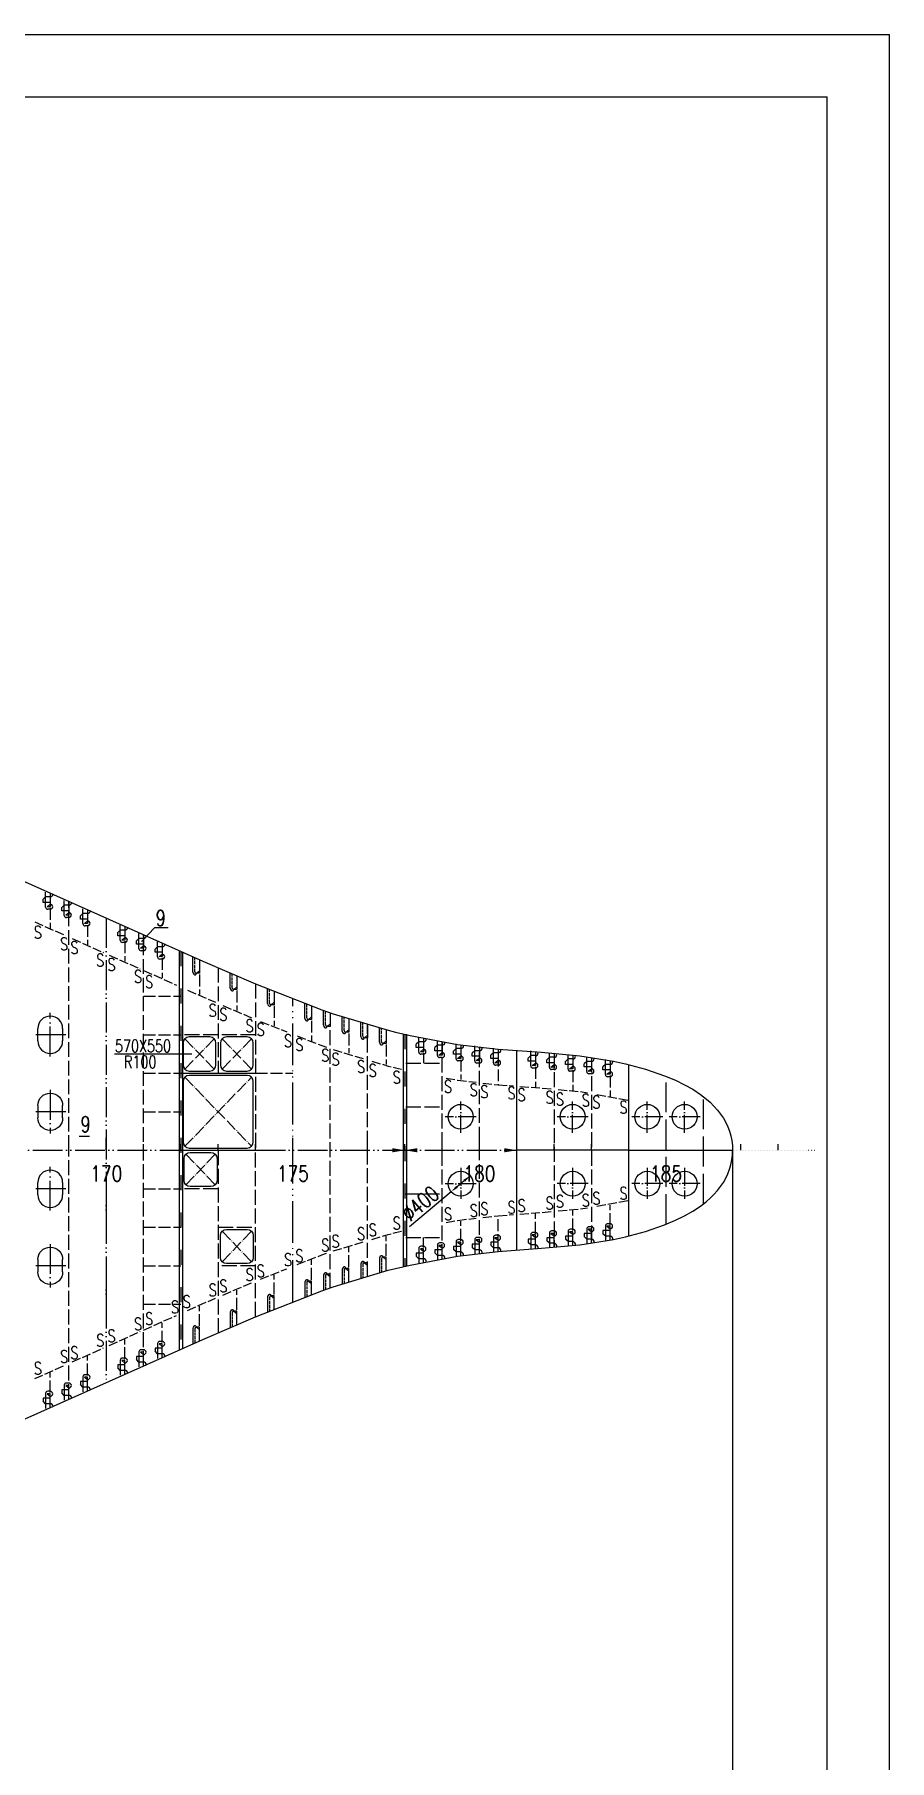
# Model space of a CAD drawing. Extents: x 373818 to 564480, y 322172 to 634257.
# Drawn here: x 550048 to 563792, y 606410 to 634157 of the extents above; entities that cross this region are included whole.
import ezdxf
from ezdxf.enums import TextEntityAlignment as Align

# ---------------------------------------------------------------- set-up
doc = ezdxf.new("R2010")
doc.units = 0
doc.header["$LTSCALE"] = 40
doc.header["$MEASUREMENT"] = 0
for name, pattern in [('ACAD_ISO02W100', [15, 12, -3]), ('ACAD_ISO03W100', [30, 12, -18]), ('ACAD_ISO04W100', [30.5, 24, -3, 0.5, -3]), ('ACAD_ISO05W100', [34, 24, -3, 0.5, -3, 0.5, -3]), ('DOT106', [0.6, 0, -0.6])]:
    doc.linetypes.add(name, pattern=pattern)
doc.layers.get('0').update_dxf_attribs({"linetype": 'CONTINUOUS'})
doc.layers.get('DEFPOINTS').update_dxf_attribs({"linetype": 'CONTINUOUS'})
for name, color, linetype in [('01CONTINUOUS', 2, 'CONTINUOUS'), ('16LOCK', 9, 'DOT106'), ('BT_ENG', 7, 'CONTINUOUS'), ('C-CEN', 4, 'ACAD_ISO04W100'), ('C-CON', 4, 'CONTINUOUS'), ('C-DAS', 4, 'ACAD_ISO02W100'), ('FRAME', 7, 'CONTINUOUS'), ('Y-CON', 2, 'CONTINUOUS'), ('Y-DAS', 2, 'ACAD_ISO02W100'), ('Y-H', 2, 'ACAD_ISO03W100'), ('Y-PH', 2, 'ACAD_ISO05W100')]:
    doc.layers.add(name, color=color, linetype=linetype)
doc.styles.add('ROMANS', font='romans.shx', dxfattribs={"width": 0.75, "height": 250, "bigfont": 'hzdx.shx'})
doc.dimstyles.new('DM-50', dxfattribs={"dimscale": 50, "dimtxt": 1, "dimasz": 2.5, "dimexe": 1, "dimexo": 1, "dimgap": 1, "dimtad": 1, "dimdec": 0, "dimdsep": 46, "dimtxsty": 'ROMANS', "dimblk1": 'CLOSEDBLANK', "dimblk2": 'CLOSEDBLANK', "dimcen": 0, "dimclrd": 1, "dimclre": 1, "dimclrt": 1, "dimadec": 0, "dimazin": 0, "dimtfac": 1, "dimtdec": 0, "dimtmove": 0, "dimatfit": 3, "dimldrblk": 'CLOSEDBLANK', "dimfxl": 0, "dimtolj": 1, "dimarcsym": 0})

# ---------------------------------------------------------------- blocks, each defined once
blk = doc.blocks.new('A$C63D31A94')
at = {"layer": 'C-CEN', "ltscale": 0.5}
for p, q in [((250, 700), (250, 0)), ((0, 350), (500, 350))]:
    blk.add_line(p, q, dxfattribs=at)
at = {"layer": 'C-CON'}
for p, q in [((50, 250), (50, 450)), ((450, 450), (450, 250))]:
    blk.add_line(p, q, dxfattribs=at)
for centre, start, end in [((250, 450), 0, 180), ((250, 250), 180, 0)]:
    blk.add_arc(centre, 200, start, end, dxfattribs=at)
blk = doc.blocks.new('*D211')
at = {"color": 1, "linetype": 'ByBlock', "transparency": 16777216}
for p, q in [((580514, 616879), (580399, 616783)), ((580304, 616702), (579633, 616137))]:
    blk.add_line(p, q, dxfattribs=at)
for points in [[(580501, 616895), (580528, 616863), (580610, 616960)], [(580386, 616799), (580413, 616767), (580304, 616702)]]:
    blk.add_solid(points, dxfattribs=at)
at = {"layer": 'DEFPOINTS', "color": 0, "linetype": 'ByBlock', "transparency": 16777216}
for p in [(580610, 616960), (580304, 616702)]:
    blk.add_point(p, dxfattribs=at)
at = {"color": 1, "linetype": 'ByBlock', "transparency": 16777216, "insert": (579808, 616513), "char_height": 250, "attachment_point": 5, "rotation": 40.0992, "style": 'ROMANS'}
blk.add_mtext('\\A1;∅400', dxfattribs=at)
blk = doc.blocks.new('_CLOSEDBLANK')
at = {"color": 0, "linetype": 'ByBlock'}
for p, q in [((-1, 0.17), (0, 0)), ((-1, 0.17), (-1, -0.17)), ((0, 0), (-1, -0.17))]:
    blk.add_line(p, q, dxfattribs=at)

msp = doc.modelspace()

# ---------------------------------------------------------------- linework, layer by layer
at = {"color": 2}
for p in [(447392.4, 633156.63), (562792.4, 593156.63)]:
    msp.add_line(p, (562792.4, 633156.63), dxfattribs=at)
at = {"color": 7, "ltscale": 0.2}
for p, q in [((550225.32, 620294.43), (550185.32, 620254.43)), ((550185.32, 620204.88), (550185.32, 620254.43)), ((550300.32, 620204.88), (550185.32, 620204.88)), ((550225.32, 620130.34), (550225.32, 620371.38)), ((550300.33, 620294.43), (550225.32, 620294.43)), ((550525.32, 620160.57), (550485.32, 620120.57)), ((550525.32, 619996.48), (550525.32, 620237.52)), ((550600.33, 620160.57), (550525.32, 620160.57)), ((550485.32, 620071.02), (550485.32, 620120.57)), ((550600.32, 620071.02), (550485.32, 620071.02)), ((550825.32, 620026.73), (550785.32, 619986.73)), ((550785.32, 619937.18), (550785.32, 619986.73)), ((550900.32, 619937.18), (550785.32, 619937.18)), ((550825.32, 619862.64), (550825.32, 620103.68)), ((550900.33, 620026.73), (550825.32, 620026.73)), ((551425.32, 619759.05), (551385.32, 619719.05)), ((551385.32, 619669.5), (551385.32, 619719.05)), ((551500.32, 619669.5), (551385.32, 619669.5)), ((551425.32, 619594.96), (551425.32, 619836)), ((551500.33, 619759.05), (551425.32, 619759.05)), ((551725.32, 619625.21), (551685.32, 619585.21)), ((551685.32, 619535.66), (551685.32, 619585.21)), ((551725.32, 619461.12), (551725.32, 619702.16)), ((551800.33, 619625.21), (551725.32, 619625.21)), ((551800.32, 619535.66), (551685.32, 619535.66)), ((552025.32, 619491.37), (551985.32, 619451.37)), ((551985.32, 619401.82), (551985.32, 619451.37)), ((552100.32, 619401.82), (551985.32, 619401.82)), ((552025.32, 619327.28), (552025.32, 619568.32)), ((552100.33, 619491.37), (552025.32, 619491.37)), ((556225.32, 617963.37), (556185.32, 617923.37)), ((556185.32, 617873.82), (556185.32, 617923.37)), ((556225.32, 617799.27), (556225.32, 618040.32)), ((556300.33, 617963.37), (556225.32, 617963.37)), ((556525.32, 617745.24), (556525.32, 617986.29)), ((556825.32, 617691.04), (556825.32, 617932.09)), ((556300.32, 617873.82), (556185.32, 617873.82)), ((556525.32, 617909.34), (556485.32, 617869.34)), ((556485.32, 617819.79), (556485.32, 617869.34)), ((556600.32, 617819.79), (556485.32, 617819.79)), ((556600.33, 617909.34), (556525.32, 617909.34)), ((556825.32, 617855.14), (556785.32, 617815.14)), ((556785.32, 617765.59), (556785.32, 617815.14)), ((556900.32, 617765.59), (556785.32, 617765.59)), ((556900.33, 617855.14), (556825.32, 617855.14)), ((557125.32, 617820.53), (557085.32, 617780.53)), ((557085.32, 617730.98), (557085.32, 617780.53)), ((557200.32, 617730.98), (557085.32, 617730.98)), ((557125.32, 617656.44), (557125.32, 617897.48)), ((557200.33, 617820.53), (557125.32, 617820.53)), ((557425.32, 617785.93), (557385.32, 617745.93)), ((557385.32, 617696.38), (557385.32, 617745.93)), ((557500.32, 617696.38), (557385.32, 617696.38)), ((557425.32, 617621.83), (557425.32, 617862.88)), ((557500.33, 617785.93), (557425.32, 617785.93)), ((558025.32, 617740.99), (557985.32, 617700.99)), ((557985.32, 617651.44), (557985.32, 617700.99)), ((558100.32, 617651.44), (557985.32, 617651.44)), ((558025.32, 617576.89), (558025.32, 617817.94)), ((558100.33, 617740.99), (558025.32, 617740.99)), ((558325.32, 617715.38), (558285.32, 617675.38)), ((558285.32, 617625.83), (558285.32, 617675.38)), ((558325.32, 617551.28), (558325.32, 617783.07)), ((558400.33, 617715.38), (558325.32, 617715.38)), ((558625.32, 617688.2), (558585.32, 617648.2)), ((558585.32, 617598.65), (558585.32, 617648.2)), ((558625.32, 617524.1), (558625.32, 617755.89)), ((558700.33, 617688.2), (558625.32, 617688.2)), ((558925.32, 617648.58), (558885.32, 617608.58)), ((558925.32, 617484.48), (558925.32, 617721.35)), ((559000.33, 617648.58), (558925.32, 617648.58)), ((559225.32, 617437.02), (559225.32, 617678.06)), ((558400.32, 617625.83), (558285.32, 617625.83)), ((558700.32, 617598.65), (558585.32, 617598.65)), ((558885.32, 617559.03), (558885.32, 617608.58)), ((559000.32, 617559.03), (558885.32, 617559.03)), ((559225.32, 617601.11), (559185.32, 617561.11)), ((559185.32, 617511.56), (559185.32, 617561.11)), ((559300.32, 617511.56), (559185.32, 617511.56)), ((559300.33, 617601.11), (559225.32, 617601.11)), ((558325.32, 614888.48), (558325.32, 614656.68)), ((558625.32, 614915.66), (558625.32, 614683.86)), ((559000.32, 614880.73), (558885.32, 614880.73)), ((558885.32, 614880.73), (558885.32, 614831.18)), ((558925.32, 614955.28), (558925.32, 614714.23)), ((559300.32, 614928.19), (559185.32, 614928.19)), ((559185.32, 614928.19), (559185.32, 614878.64)), ((559225.32, 614838.64), (559185.32, 614878.64)), ((559225.32, 615002.74), (559225.32, 614761.69)), ((556225.32, 614640.49), (556225.32, 614399.44)), ((556485.32, 614619.97), (556485.32, 614570.42)), ((556600.32, 614619.97), (556485.32, 614619.97)), ((556525.32, 614694.52), (556525.32, 614453.47)), ((556785.32, 614674.17), (556785.32, 614624.62)), ((556900.32, 614674.17), (556785.32, 614674.17)), ((556825.32, 614584.62), (556785.32, 614624.62)), ((556825.32, 614748.71), (556825.32, 614507.67)), ((557085.32, 614708.77), (557085.32, 614659.22)), ((557200.32, 614708.77), (557085.32, 614708.77)), ((557125.32, 614619.22), (557085.32, 614659.22)), ((557125.32, 614783.32), (557125.32, 614549.67)), ((557200.33, 614619.22), (557125.32, 614619.22)), ((557385.32, 614743.38), (557385.32, 614693.83)), ((557500.32, 614743.38), (557385.32, 614743.38)), ((557425.32, 614653.83), (557385.32, 614693.83)), ((557425.32, 614817.93), (557425.32, 614584.27)), ((557500.33, 614653.83), (557425.32, 614653.83)), ((557985.32, 614788.32), (557985.32, 614738.77)), ((558100.32, 614788.32), (557985.32, 614788.32)), ((558025.32, 614698.77), (557985.32, 614738.77)), ((558025.32, 614862.87), (558025.32, 614632.25)), ((558100.33, 614698.77), (558025.32, 614698.77)), ((558400.32, 614813.93), (558285.32, 614813.93)), ((558285.32, 614813.93), (558285.32, 614764.38)), ((558325.32, 614724.38), (558285.32, 614764.38)), ((558400.33, 614724.38), (558325.32, 614724.38)), ((558585.32, 614841.11), (558585.32, 614791.56)), ((558700.32, 614841.11), (558585.32, 614841.11)), ((558625.32, 614751.56), (558585.32, 614791.56)), ((558700.33, 614751.56), (558625.32, 614751.56)), ((558925.32, 614791.18), (558885.32, 614831.18)), ((559000.33, 614791.18), (558925.32, 614791.18)), ((559300.33, 614838.64), (559225.32, 614838.64)), ((556185.32, 614565.94), (556185.32, 614516.39)), ((556300.32, 614565.94), (556185.32, 614565.94)), ((556225.32, 614476.39), (556185.32, 614516.39)), ((556300.33, 614476.39), (556225.32, 614476.39)), ((556525.32, 614530.42), (556485.32, 614570.42)), ((556600.33, 614530.42), (556525.32, 614530.42)), ((556900.33, 614584.62), (556825.32, 614584.62)), ((551725.32, 612978.64), (551725.32, 612737.59)), ((551985.32, 613037.93), (551985.32, 612988.38)), ((552100.32, 613037.93), (551985.32, 613037.93)), ((552025.32, 612948.38), (551985.32, 612988.38)), ((552025.32, 613112.48), (552025.32, 612871.43)), ((552100.33, 612948.38), (552025.32, 612948.38)), ((551385.32, 612770.25), (551385.32, 612720.7)), ((551500.32, 612770.25), (551385.32, 612770.25)), ((551425.32, 612680.7), (551385.32, 612720.7)), ((551425.32, 612844.8), (551425.32, 612603.75)), ((551500.33, 612680.7), (551425.32, 612680.7)), ((551685.32, 612904.09), (551685.32, 612854.54)), ((551800.32, 612904.09), (551685.32, 612904.09)), ((551725.32, 612814.54), (551685.32, 612854.54)), ((551800.33, 612814.54), (551725.32, 612814.54)), ((550525.32, 612443.28), (550525.32, 612202.23)), ((550900.32, 612502.57), (550785.32, 612502.57)), ((550785.32, 612502.57), (550785.32, 612453.02)), ((550825.32, 612413.02), (550785.32, 612453.02)), ((550825.32, 612577.12), (550825.32, 612336.07)), ((550900.33, 612413.02), (550825.32, 612413.02)), ((550300.32, 612234.87), (550185.32, 612234.87)), ((550185.32, 612234.87), (550185.32, 612185.32)), ((550225.32, 612145.32), (550185.32, 612185.32)), ((550225.32, 612309.42), (550225.32, 612068.37)), ((550300.33, 612145.32), (550225.32, 612145.32)), ((550600.32, 612368.73), (550485.32, 612368.73)), ((550485.32, 612368.73), (550485.32, 612319.18)), ((550525.32, 612279.18), (550485.32, 612319.18)), ((550600.33, 612279.18), (550525.32, 612279.18))]:
    msp.add_line(p, q, dxfattribs=at)
for p, q in [((550300.32, 620095.34), (550260.32, 620095.34)), ((550600.32, 619961.48), (550560.32, 619961.48)), ((550900.32, 619827.64), (550860.32, 619827.64)), ((551500.32, 619559.96), (551460.32, 619559.96)), ((551800.32, 619426.12), (551760.32, 619426.12)), ((552595.33, 619082.67), (552595.33, 619331.13)), ((552100.32, 619292.28), (552060.32, 619292.28)), ((553195.33, 618824.43), (553195.33, 619072.88)), ((553795.33, 618577.35), (553795.33, 618825.81)), ((554395.33, 618340.55), (554395.33, 618589.01)), ((554695.33, 618228.34), (554695.33, 618466.91)), ((554995.33, 618136.16), (554995.33, 618369.46)), ((555295.33, 618046.02), (555295.33, 618279.32)), ((555595.33, 617956.85), (555595.33, 618190.15)), ((551332.35, 617767.88), (552578.52, 617767.88)), ((556300.32, 617764.27), (556260.32, 617764.27)), ((556600.32, 617710.24), (556560.32, 617710.24)), ((556900.32, 617656.04), (556860.32, 617656.04)), ((557200.32, 617621.44), (557160.32, 617621.44)), ((557500.32, 617586.83), (557460.32, 617586.83)), ((558100.32, 617541.89), (558060.32, 617541.89)), ((558400.32, 617516.28), (558360.32, 617516.28)), ((558700.32, 617489.1), (558660.32, 617489.1)), ((559000.32, 617449.48), (558960.32, 617449.48)), ((559300.32, 617402.02), (559260.32, 617402.02)), ((550600.32, 616219.88), (550600.32, 616319.88)), ((550600.32, 616219.88), (550600.32, 616319.88)), ((551200.32, 616219.88), (551200.32, 616419.88)), ((551200.32, 616219.88), (551200.32, 616419.88)), ((551800.32, 616219.88), (551800.32, 616319.88)), ((551800.32, 616219.88), (551800.32, 616319.88)), ((552400.32, 616219.88), (552400.32, 616319.88)), ((552400.32, 616219.88), (552400.32, 616319.88)), ((552400.32, 616219.88), (552400.32, 616319.88)), ((553000.32, 616219.88), (553000.32, 616319.88)), ((553600.32, 616219.88), (553600.32, 616319.88)), ((553600.32, 616219.88), (553600.32, 616319.88)), ((553600.32, 616219.88), (553600.32, 616319.88)), ((554200.32, 616219.88), (554200.32, 616419.88)), ((554800.32, 616219.88), (554800.32, 616319.88)), ((555400.32, 616219.88), (555400.32, 616319.88)), ((556000.32, 616219.88), (556000.32, 616319.88)), ((556000.32, 616219.88), (556000.32, 616319.88)), ((556600.32, 616219.88), (556600.32, 616319.88)), ((556600.32, 616219.88), (556600.32, 616319.88)), ((557200.32, 616219.88), (557200.32, 616419.88)), ((557200.32, 616219.88), (557200.32, 616419.88)), ((557800.32, 616219.88), (557800.32, 616319.88)), ((557800.32, 616219.88), (557800.32, 616319.88)), ((558400.32, 616219.88), (558400.32, 616319.88)), ((558400.32, 616219.88), (558400.32, 616319.88)), ((559000.32, 616219.88), (559000.32, 616319.88)), ((559000.32, 616219.88), (559000.32, 616319.88)), ((559600.32, 616219.88), (559600.32, 616319.88)), ((559600.32, 616219.88), (559600.32, 616319.88)), ((560200.32, 616219.88), (560200.32, 616419.88)), ((560200.32, 616219.88), (560200.32, 616419.88)), ((560800.32, 616219.88), (560800.32, 616319.88)), ((560800.32, 616219.88), (560800.32, 616319.88)), ((561400.32, 616219.88), (561400.32, 616319.88)), ((562000.32, 616219.88), (562000.32, 616319.88)), ((561270.32, 616219.88), (561270.32, 602462.2)), ((558100.32, 614897.87), (558060.32, 614897.87)), ((558400.32, 614923.48), (558360.32, 614923.48)), ((558700.32, 614950.66), (558660.32, 614950.66)), ((559000.32, 614990.28), (558960.32, 614990.28)), ((559300.32, 615037.74), (559260.32, 615037.74)), ((556300.32, 614675.49), (556260.32, 614675.49)), ((556600.32, 614729.52), (556560.32, 614729.52)), ((556900.32, 614783.71), (556860.32, 614783.71)), ((557200.32, 614818.32), (557160.32, 614818.32)), ((557500.32, 614852.93), (557460.32, 614852.93)), ((555295.33, 614393.74), (555295.33, 614160.44)), ((555595.33, 614482.91), (555595.33, 614249.61)), ((554395.33, 614099.21), (554395.33, 613850.75)), ((554695.33, 614211.42), (554695.33, 613972.84)), ((554995.33, 614303.59), (554995.33, 614070.29)), ((553795.33, 613862.4), (553795.33, 613613.94)), ((553195.33, 613615.33), (553195.33, 613366.87)), ((552595.33, 613357.08), (552595.33, 613108.62)), ((551800.32, 613013.64), (551760.32, 613013.64)), ((552100.32, 613147.48), (552060.32, 613147.48)), ((551500.32, 612879.8), (551460.32, 612879.8)), ((550600.32, 612478.28), (550560.32, 612478.28)), ((550900.32, 612612.12), (550860.32, 612612.12)), ((550300.32, 612344.42), (550260.32, 612344.42))]:
    msp.add_line(p, q)
at = {"ltscale": 0.3}
for p, q in [((551768.02, 619575.48), (551981.72, 619800.33)), ((551981.72, 619800.33), (552196.52, 619799.01))]:
    msp.add_line(p, q, dxfattribs=at)
at = {"lineweight": -2, "ltscale": 0.5}
for p, q in [((552375.32, 619426.02), (552375.32, 613013.74)), ((552425.32, 619410.85), (552425.32, 613028.9)), ((555975.32, 618084.27), (555975.32, 614355.48)), ((556025.32, 618084.27), (556025.32, 614355.48))]:
    msp.add_line(p, q, dxfattribs=at)
at = {"color": 7, "linetype": 'ACAD_ISO04W100', "ltscale": 0.3}
for p, q in [((556898.94, 616502.57), (556898.94, 617002.57)), ((558698.94, 616502.57), (558698.94, 617002.57)), ((559898.94, 616502.57), (559898.94, 617002.57)), ((560498.94, 616502.57), (560498.94, 617002.57)), ((557147.46, 616757.8), (556650.42, 616757.8)), ((558947.46, 616757.8), (558450.42, 616757.8)), ((560147.46, 616757.8), (559650.42, 616757.8)), ((560747.46, 616757.8), (560250.42, 616757.8)), ((556898.94, 615937.18), (556898.94, 615437.18)), ((558698.94, 615937.18), (558698.94, 615437.18)), ((559898.94, 615937.18), (559898.94, 615437.18)), ((560498.94, 615937.18), (560498.94, 615437.18)), ((557147.46, 615681.96), (556650.42, 615681.96)), ((558947.46, 615687.18), (558450.42, 615687.18)), ((560147.46, 615687.18), (559650.42, 615687.18)), ((560747.46, 615687.18), (560250.42, 615687.18))]:
    msp.add_line(p, q, dxfattribs=at)
at = {"ltscale": 0.3}
for points in [[(552965.32, 617942.88, 0.41421356), (552865.32, 618042.88), (552535.32, 618042.88, 0.41421356), (552435.32, 617942.88), (552435.32, 617592.88, 0.41421356), (552535.32, 617492.88), (552865.32, 617492.88, 0.41421356), (552965.32, 617592.88)], [(553565.32, 617942.88, 0.41421356), (553465.32, 618042.88), (553135.32, 618042.88, 0.41421356), (553035.32, 617942.88), (553035.32, 617592.88, 0.41421356), (553135.32, 617492.88), (553465.32, 617492.88, 0.41421356), (553565.32, 617592.88)], [(553465.32, 617422.88), (552535.32, 617422.88, 0.41421356), (552435.32, 617322.88), (552435.32, 616354.88, 0.41421356), (552535.32, 616254.88), (553465.32, 616254.88, 0.41421356), (553565.32, 616354.88), (553565.32, 617322.88, 0.41421356)], [(552982.32, 615734.88, -0.41421356), (552882.32, 615634.88), (552552.32, 615634.88, -0.41421356), (552452.32, 615734.88), (552452.32, 616084.88, -0.41421356), (552552.32, 616184.88), (552882.32, 616184.88, -0.41421356), (552982.32, 616084.88)], [(553565.32, 614496.88, -0.41421356), (553465.32, 614396.88), (553135.32, 614396.88, -0.41421356), (553035.32, 614496.88), (553035.32, 614846.88, -0.41421356), (553135.32, 614946.88), (553465.32, 614946.88, -0.41421356), (553565.32, 614846.88)]]:
    msp.add_lwpolyline(points, format="xyb", close=True, dxfattribs=at)
for centre in [(556898.94, 616757.8), (558698.94, 616757.8), (559898.94, 616757.8), (560498.94, 616757.8), (556898.94, 615681.96), (558698.94, 615681.96), (559898.94, 615681.96), (560498.94, 615681.96)]:
    msp.add_circle(centre, 200)
for centre, radius, start, end in [((550300.32, 620135.34), 40, 270, 90), ((550260.32, 620130.34), 35, 180, 270), ((550560.32, 619996.48), 35, 180, 270), ((550600.32, 620001.48), 40, 270, 90), ((550860.32, 619862.64), 35, 180, 270), ((550900.32, 619867.64), 40, 270, 90), ((551460.32, 619594.96), 35, 180, 270), ((551500.32, 619599.96), 40, 270, 90), ((551760.32, 619461.12), 35, 180, 270), ((551800.32, 619466.12), 40, 270, 90), ((552060.32, 619327.28), 35, 180, 270), ((552100.32, 619332.28), 40, 270, 90), ((552645.33, 619082.67), 50, 180, 220.300494), ((552626.26, 619066.5), 25, 220.300494, 355.621629), ((552650.33, 619089.59), 25, 180, 270), ((553245.33, 618824.43), 50, 180, 220.300494), ((553226.26, 618808.26), 25, 220.300494, 355.621629), ((553250.33, 618831.35), 25, 180, 270), ((553845.33, 618577.35), 50, 180, 220.300494), ((553826.26, 618561.18), 25, 220.300494, 355.621629), ((553850.33, 618584.28), 25, 180, 270), ((554445.33, 618340.55), 50, 180, 220.300494), ((554426.26, 618324.38), 25, 220.300494, 355.621629), ((554450.33, 618347.47), 25, 180, 270), ((554745.33, 618228.34), 50, 180, 220.300494), ((554726.26, 618212.17), 25, 220.300494, 355.621629), ((554750.33, 618235.26), 25, 180, 270), ((555045.33, 618136.16), 50, 180, 220.300494), ((555026.26, 618119.99), 25, 220.300494, 355.621629), ((555050.33, 618143.09), 25, 180, 270), ((555345.33, 618046.02), 50, 180, 220.300494), ((555326.26, 618029.85), 25, 220.300494, 355.621629), ((555350.33, 618052.94), 25, 180, 270), ((555645.33, 617956.85), 50, 180, 220.300494), ((555626.26, 617940.68), 25, 220.300494, 355.621629), ((555650.33, 617963.77), 25, 180, 270), ((556260.32, 617799.27), 35, 180, 270), ((556300.32, 617804.27), 40, 270, 90), ((556560.32, 617745.24), 35, 180, 270), ((556600.32, 617750.24), 40, 270, 90), ((556860.32, 617691.04), 35, 180, 270), ((556900.32, 617696.04), 40, 270, 90), ((557160.32, 617656.44), 35, 180, 270), ((557200.32, 617661.44), 40, 270, 90), ((557500.32, 617626.83), 40, 270, 90), ((557460.32, 617621.83), 35, 180, 270), ((558060.32, 617576.89), 35, 180, 270), ((558100.32, 617581.89), 40, 270, 90), ((558360.32, 617551.28), 35, 180, 270), ((558400.32, 617556.28), 40, 270, 90), ((558660.32, 617524.1), 35, 180, 270), ((558700.32, 617529.1), 40, 270, 90), ((558960.32, 617484.48), 35, 180, 270), ((559000.32, 617489.48), 40, 270, 90), ((559260.32, 617437.02), 35, 180, 270), ((559300.32, 617442.02), 40, 270, 90), ((558060.32, 614862.87), 35, 90, 180), ((558100.32, 614857.87), 40, 270, 90), ((558360.32, 614888.48), 35, 90, 180), ((558400.32, 614883.48), 40, 270, 90), ((558660.32, 614915.66), 35, 90, 180), ((558700.32, 614910.66), 40, 270, 90), ((558960.32, 614955.28), 35, 90, 180), ((559000.32, 614950.28), 40, 270, 90), ((559260.32, 615002.74), 35, 90, 180), ((559300.32, 614997.74), 40, 270, 90), ((556260.32, 614640.49), 35, 90, 180), ((556300.32, 614635.49), 40, 270, 90), ((556560.32, 614694.52), 35, 90, 180), ((556600.32, 614689.52), 40, 270, 90), ((556860.32, 614748.71), 35, 90, 180), ((556900.32, 614743.71), 40, 270, 90), ((557160.32, 614783.32), 35, 90, 180), ((557200.32, 614778.32), 40, 270, 90), ((557460.32, 614817.93), 35, 90, 180), ((557500.32, 614812.93), 40, 270, 90), ((555045.33, 614303.59), 50, 139.699506, 180), ((555026.26, 614319.76), 25, 4.378371, 139.699506), ((555050.33, 614296.67), 25, 90, 180), ((555345.33, 614393.74), 50, 139.699506, 180), ((555326.26, 614409.91), 25, 4.378371, 139.699506), ((555350.33, 614386.81), 25, 90, 180), ((555645.33, 614482.91), 50, 139.699506, 180), ((555626.26, 614499.08), 25, 4.378371, 139.699506), ((555650.33, 614475.98), 25, 90, 180), ((554445.33, 614099.21), 50, 139.699506, 180), ((554426.26, 614115.38), 25, 4.378371, 139.699506), ((554450.33, 614092.29), 25, 90, 180), ((554745.33, 614211.42), 50, 139.699506, 180), ((554726.26, 614227.59), 25, 4.378371, 139.699506), ((554750.33, 614204.5), 25, 90, 180), ((553845.33, 613862.4), 50, 139.699506, 180), ((553826.26, 613878.57), 25, 4.378371, 139.699506), ((553850.33, 613855.48), 25, 90, 180), ((553245.33, 613615.33), 50, 139.699506, 180), ((553226.26, 613631.5), 25, 4.378371, 139.699506), ((553250.33, 613608.41), 25, 90, 180), ((552645.33, 613357.08), 50, 139.699506, 180), ((552626.26, 613373.25), 25, 4.378371, 139.699506), ((552650.33, 613350.16), 25, 90, 180), ((551760.32, 612978.64), 35, 90, 180), ((551800.32, 612973.64), 40, 270, 90), ((552060.32, 613112.48), 35, 90, 180), ((552100.32, 613107.48), 40, 270, 90), ((551460.32, 612844.8), 35, 90, 180), ((551500.32, 612839.8), 40, 270, 90), ((550560.32, 612443.28), 35, 90, 180), ((550600.32, 612438.28), 40, 270, 90), ((550860.32, 612577.12), 35, 90, 180), ((550900.32, 612572.12), 40, 270, 90), ((550260.32, 612309.42), 35, 90, 180), ((550300.32, 612304.42), 40, 270, 90)]:
    msp.add_arc(centre, radius, start, end)
at = {"color": 7, "ltscale": 0.2}
for centre, start, end in [((550300.33, 620339.42), 270, 0), ((550600.33, 620205.56), 270, 0), ((550900.33, 620071.72), 270, 0), ((551500.33, 619804.04), 270, 0), ((551800.33, 619670.2), 270, 0), ((552100.33, 619536.36), 270, 0), ((556300.33, 618008.36), 270, 0), ((556600.33, 617954.33), 270, 0), ((556900.33, 617900.13), 270, 0), ((557200.33, 617865.52), 270, 0), ((557500.33, 617830.92), 270, 0), ((558100.33, 617785.98), 270, 0), ((558400.33, 617760.37), 270, 0), ((558700.33, 617733.19), 270, 0), ((559000.33, 617693.57), 270, 0), ((559300.33, 617646.1), 270, 0), ((557200.33, 614574.23), 346.009141, 90), ((557500.33, 614608.84), 343.62982, 90), ((558100.33, 614653.78), 343.62982, 90), ((558400.33, 614679.39), 344.551324, 90), ((558700.33, 614706.57), 344.551324, 90), ((559000.33, 614746.19), 348.542989, 90), ((559300.33, 614793.65), 348.542989, 90), ((556300.33, 614431.4), 0, 90), ((556600.33, 614485.43), 0, 90), ((556900.33, 614539.63), 346.00927, 90), ((552100.33, 612903.39), 0, 90), ((551500.33, 612635.71), 0, 90), ((551800.33, 612769.55), 0, 90), ((550900.33, 612368.03), 0, 90), ((550300.33, 612100.33), 0, 90), ((550600.33, 612234.19), 0, 90)]:
    msp.add_arc(centre, 44.99, start, end, dxfattribs=at)
at = {"color": 1, "linetype": 'ByBlock'}
for points in [[(555800.32, 616253.21), (555800.32, 616186.54), (556000.32, 616219.88)], [(556200.32, 616253.21), (556200.32, 616186.54), (556000.32, 616219.88)], [(557600.32, 616253.21), (557600.32, 616186.54), (557800.32, 616219.88)]]:
    msp.add_solid(points, dxfattribs=at)
at = {"layer": '01CONTINUOUS'}
msp.add_line((559600.32, 616219.88), (561270.32, 616219.88), dxfattribs=at)
for points in [[(547100.32, 621784.15), (550350.32, 620333.01), (552753.32, 619260.95), (553600.32, 618897.68), (554664.32, 618477.74), (554850.32, 618412.8), (555734.32, 618148.61), (555850.32, 618119.57), (556084.32, 618064.51), (556850.32, 617921.81), (557500.32, 617846.83), (558200.32, 617794.4), (558816.32, 617738.59), (559357.32, 617653), (559550.32, 617610.94), (559870.32, 617525.24), (560174.32, 617418.96), (560350.32, 617344.34), (560497.32, 617273.72), (560630.32, 617199.62), (560753.32, 617118.16), (560850.32, 617041.97), (560908.32, 616991.15), (560970.32, 616929.91), (561027.32, 616866.9), (561077.32, 616802.11), (561122.32, 616735.56), (561161.32, 616667.25), (561194.32, 616597.16), (561221.32, 616525.29), (561243.32, 616451.65), (561258.32, 616376.2), (561267.32, 616298.95), (561270.32, 616219.88)], [(547100.32, 610655.61), (550350.32, 612106.75), (552753.32, 613178.81), (553600.32, 613542.08), (554664.32, 613962.02), (554850.32, 614026.96), (555734.32, 614291.15), (555850.32, 614320.19), (556084.32, 614375.25), (556850.32, 614517.95), (557500.32, 614592.93), (558200.32, 614645.36), (558816.32, 614701.17), (559357.32, 614786.76), (559550.32, 614828.82), (559870.32, 614914.52), (560174.32, 615020.8), (560350.32, 615095.42), (560497.32, 615166.04), (560630.32, 615240.13), (560753.32, 615321.6), (560850.32, 615397.78), (560908.32, 615448.61), (560970.32, 615509.85), (561027.32, 615572.86), (561077.32, 615637.64), (561122.32, 615704.2), (561161.32, 615772.51), (561194.32, 615842.6), (561221.32, 615914.46), (561243.32, 615988.11), (561258.32, 616063.55), (561267.32, 616140.81), (561270.32, 616219.88)]]:
    msp.add_lwpolyline(points, dxfattribs=at)
at = {"layer": '16LOCK'}
msp.add_line((560680.32, 616219.88), (562600.32, 616219.88), dxfattribs=at)
at = {"layer": 'BT_ENG'}
for p in [(444892.4, 634156.63), (563792.4, 592156.63)]:
    msp.add_line(p, (563792.4, 634156.63), dxfattribs=at)
at = {"layer": 'C-CEN', "ltscale": 0.2}
for p, q in [((552464.61, 617522.17), (552936.03, 618013.59)), ((552936.03, 617522.17), (552464.61, 618013.59)), ((553536.03, 617522.17), (553064.61, 618013.59)), ((553064.61, 617522.17), (553536.03, 618013.59)), ((552464.61, 616284.17), (553536.03, 617393.59)), ((552464.61, 617393.59), (553536.03, 616284.17)), ((552953.03, 616155.59), (552481.61, 615664.17)), ((552481.61, 616155.59), (552953.03, 615664.17)), ((553064.61, 614917.59), (553536.03, 614426.17)), ((553536.03, 614917.59), (553064.61, 614426.17))]:
    msp.add_line(p, q, dxfattribs=at)
at = {"layer": 'C-CON'}
msp.add_line((550763.34, 616448.29), (550933.04, 616448.29), dxfattribs=at)
at = {"layer": 'C-DAS', "ltscale": 0.5}
for p, q in [((550600.32, 616219.88), (550600.32, 620221.48)), ((551800.32, 612753.64), (551800.32, 619686.12)), ((553000.32, 619155.01), (553000.32, 617457.88)), ((553600.32, 618897.68), (553600.32, 616219.88)), ((554800.32, 614009.5), (554800.32, 618210.26)), ((555400.32, 614191.33), (555400.32, 618248.43)), ((553600.32, 618076.88), (552400.32, 618076.88)), ((556600.32, 614471.37), (556600.32, 617968.38)), ((557200.32, 614558.32), (557200.32, 617881.44)), ((558400.32, 617776.28), (558400.32, 614663.48)), ((559000.32, 617709.48), (559000.32, 614730.28)), ((550600.32, 612218.28), (550600.32, 616219.88)), ((553000.32, 616219.88), (553000.32, 613284.74)), ((553600.32, 613542.08), (553600.32, 616219.88)), ((553000.32, 615600.88), (552417.32, 615600.88)), ((553000.32, 614981.88), (553600.32, 614981.88)), ((553600.32, 614362.88), (553000.32, 614362.88))]:
    msp.add_line(p, q, dxfattribs=at)
at = {"layer": 'C-DAS', "ltscale": 0.1}
for p, q in [((552625.33, 619089.59), (552625.33, 619317.85)), ((553225.33, 618831.35), (553225.33, 619059.6)), ((553825.33, 618584.28), (553825.33, 618812.53)), ((554425.33, 618347.47), (554425.33, 618575.72)), ((554725.33, 618235.26), (554725.33, 618456.44)), ((555025.33, 618143.09), (555025.33, 618360.5)), ((555325.33, 618052.94), (555325.33, 618270.35)), ((555625.33, 617963.77), (555625.33, 618181.18)), ((555325.33, 614386.81), (555325.33, 614169.4)), ((555625.33, 614475.98), (555625.33, 614258.57)), ((554425.33, 614092.29), (554425.33, 613864.04)), ((554725.33, 614204.5), (554725.33, 613983.32)), ((555025.33, 614296.67), (555025.33, 614079.26)), ((553825.33, 613855.48), (553825.33, 613627.23)), ((553225.33, 613608.41), (553225.33, 613380.16)), ((552625.33, 613350.16), (552625.33, 613121.91))]:
    msp.add_line(p, q, dxfattribs=at)
at = {"layer": 'C-DAS'}
for p, q in [((560200.32, 615031.82), (560200.32, 617407.94)), ((560800.32, 615358.51), (560800.32, 617081.24))]:
    msp.add_line(p, q, dxfattribs=at)
at = {"layer": 'C-DAS', "ltscale": 0.3}
for p, q in [((559088.83, 617117.97), (559600.32, 617022.55)), ((559088.83, 615321.79), (559600.32, 615417.21))]:
    msp.add_line(p, q, dxfattribs=at)
at = {"layer": 'C-DAS', "ltscale": 0.3, "flags": 128}
for points in [[(550051.26, 619891.54), (550350.32, 619758.01), (550547.16, 619670.19)], [(551250.33, 619356.49), (551746.23, 619135.25)], [(552509.69, 618794.64), (552753.32, 618685.95), (552955.52, 618599.23)], [(554271.17, 618057.91), (554664.32, 617902.74), (554755.83, 617870.79)], [(555469.18, 617652.85), (555734.32, 617573.61), (555850.32, 617544.57), (555947.24, 617521.77)], [(557850.32, 617245.61), (558200.32, 617219.4), (558357.73, 617205.14)], [(558464.96, 617195.42), (558816.32, 617163.59), (558939.82, 617144.05)], [(557850.32, 615194.14), (558200.32, 615220.36), (558357.73, 615234.62)], [(558464.96, 615244.33), (558816.32, 615276.17), (558939.82, 615295.7)], [(555469.18, 614786.91), (555734.32, 614866.15), (555850.32, 614895.19), (555947.24, 614917.99)], [(554271.17, 614381.85), (554664.32, 614537.02), (554755.83, 614568.97)], [(552509.69, 613645.11), (552753.32, 613753.81), (552955.52, 613840.53)], [(551250.33, 613083.27), (551746.23, 613304.51)], [(550051.26, 612548.22), (550350.32, 612681.75), (550547.16, 612769.57)]]:
    msp.add_lwpolyline(points, dxfattribs=at)
at = {"layer": 'C-DAS', "ltscale": 0.3}
for points in [[(550653.99, 619622.53), (551157.2, 619398.03)], [(551800.32, 619111.12), (552327.99, 618875.7)], [(553077.37, 618546.97), (553537.97, 618349.42)], [(553679.42, 618291.46), (554105.05, 618123.47)], [(554850.32, 617837.8), (555345.82, 617689.72)], [(556664.4, 617381.44), (556850.32, 617346.81), (557150.46, 617312.19)], [(557255.83, 617300.03), (557500.32, 617271.83), (557749.55, 617253.16)], [(557255.83, 615139.72), (557500.32, 615167.93), (557749.55, 615186.59)], [(556664.4, 615058.31), (556850.32, 615092.95), (557150.46, 615127.57)], [(554850.32, 614601.96), (555345.82, 614750.04)], [(553679.42, 614148.29), (554105.05, 614316.28)], [(553077.37, 613892.79), (553537.97, 614090.33)], [(551800.32, 613328.64), (552327.99, 613564.05)], [(550653.99, 612817.22), (551157.2, 613041.72)]]:
    msp.add_lwpolyline(points, dxfattribs=at)
at = {"layer": 'DEFPOINTS', "color": 0, "linetype": 'ByBlock'}
msp.add_point((550600.32, 616219.88), dxfattribs=at)
msp.add_point((550600.32, 616219.88), dxfattribs=at)
at = {"layer": 'FRAME'}
for p, q in [((550600.32, 616219.88), (550600.32, 616319.88)), ((551200.32, 616219.88), (551200.32, 616419.88)), ((551800.32, 616219.88), (551800.32, 616319.88)), ((552400.32, 616219.88), (552400.32, 616319.88)), ((552400.32, 616219.88), (552400.32, 616319.88)), ((553600.32, 616219.88), (553600.32, 616319.88)), ((553600.32, 616219.88), (553600.32, 616319.88)), ((556000.32, 616219.88), (556000.32, 616319.88)), ((556600.32, 616219.88), (556600.32, 616319.88)), ((557200.32, 616219.88), (557200.32, 616419.88)), ((557800.32, 616219.88), (557800.32, 616319.88)), ((558400.32, 616219.88), (558400.32, 616319.88)), ((559000.32, 616219.88), (559000.32, 616319.88)), ((559600.32, 616219.88), (559600.32, 616319.88)), ((560200.32, 616219.88), (560200.32, 616419.88)), ((560800.32, 616219.88), (560800.32, 616319.88))]:
    msp.add_line(p, q, dxfattribs=at)
at = {"layer": 'Y-CON'}
for p, q in [((557800.32, 614615.4), (557800.32, 617824.36)), ((559600.32, 614842.21), (559600.32, 617597.55)), ((559600.32, 616219.88), (557800.32, 616219.88))]:
    msp.add_line(p, q, dxfattribs=at)
at = {"layer": 'Y-CON', "ltscale": 0.5}
for p, q in [((552400.32, 617457.88), (553600.32, 617457.88)), ((552400.32, 616219.88), (553600.32, 616219.88))]:
    msp.add_line(p, q, dxfattribs=at)
at = {"layer": 'Y-CON'}
for points in [[(550300.32, 620355.34), (550300.32, 620135.34), (550250.32, 620135.34), (550300.32, 620175.34)], [(550600.32, 620221.48), (550600.32, 620001.48), (550550.32, 620001.48), (550600.32, 620041.48)], [(550900.32, 620087.64), (550900.32, 619867.64), (550850.32, 619867.64), (550900.32, 619907.64)], [(551500.32, 619819.96), (551500.32, 619599.96), (551450.32, 619599.96), (551500.32, 619639.96)], [(551800.32, 619686.12), (551800.32, 619466.12), (551750.32, 619466.12), (551800.32, 619506.12)], [(552100.32, 619552.28), (552100.32, 619332.28), (552050.32, 619332.28), (552100.32, 619372.28)], [(552700.32, 619284.59), (552700.32, 619064.59), (552650.32, 619064.59), (552700.32, 619104.59)], [(553300.32, 619026.35), (553300.32, 618806.35), (553250.32, 618806.35), (553300.32, 618846.35)], [(553900.32, 618779.28), (553900.32, 618559.28), (553850.32, 618559.28), (553900.32, 618599.28)], [(554500.32, 618542.47), (554500.32, 618322.47), (554450.32, 618322.47), (554500.32, 618362.47)], [(554800.32, 618430.26), (554800.32, 618210.26), (554750.32, 618210.26), (554800.32, 618250.26)], [(555100.32, 618338.09), (555100.32, 618118.09), (555050.32, 618118.09), (555100.32, 618158.09)], [(555400.32, 618247.94), (555400.32, 618027.94), (555350.32, 618027.94), (555400.32, 618067.94)], [(555700.32, 618158.77), (555700.32, 617938.77), (555650.32, 617938.77), (555700.32, 617978.77)], [(556300.32, 618024.27), (556300.32, 617804.27), (556250.32, 617804.27), (556300.32, 617844.27)], [(556600.32, 617970.24), (556600.32, 617750.24), (556550.32, 617750.24), (556600.32, 617790.24)], [(556900.32, 617916.04), (556900.32, 617696.04), (556850.32, 617696.04), (556900.32, 617736.04)], [(557200.32, 617881.44), (557200.32, 617661.44), (557150.32, 617661.44), (557200.32, 617701.44)], [(557500.32, 617846.83), (557500.32, 617626.83), (557450.32, 617626.83), (557500.32, 617666.83)], [(558100.32, 617801.89), (558100.32, 617581.89), (558050.32, 617581.89), (558100.32, 617621.89)], [(558400.32, 617776.28), (558400.32, 617556.28), (558350.32, 617556.28), (558400.32, 617596.28)], [(558700.32, 617749.1), (558700.32, 617529.1), (558650.32, 617529.1), (558700.32, 617569.1)], [(559000.32, 617709.48), (559000.32, 617489.48), (558950.32, 617489.48), (559000.32, 617529.48)], [(559300.32, 617662.02), (559300.32, 617442.02), (559250.32, 617442.02), (559300.32, 617482.02)], [(558400.32, 614663.48), (558400.32, 614883.48), (558350.32, 614883.48), (558400.32, 614843.48)], [(558700.32, 614690.66), (558700.32, 614910.66), (558650.32, 614910.66), (558700.32, 614870.66)], [(559000.32, 614730.28), (559000.32, 614950.28), (558950.32, 614950.28), (559000.32, 614910.28)], [(559300.32, 614777.74), (559300.32, 614997.74), (559250.32, 614997.74), (559300.32, 614957.74)], [(556300.32, 614415.49), (556300.32, 614635.49), (556250.32, 614635.49), (556300.32, 614595.49)], [(556600.32, 614469.52), (556600.32, 614689.52), (556550.32, 614689.52), (556600.32, 614649.52)], [(556900.32, 614523.71), (556900.32, 614743.71), (556850.32, 614743.71), (556900.32, 614703.71)], [(557200.32, 614558.32), (557200.32, 614778.32), (557150.32, 614778.32), (557200.32, 614738.32)], [(557500.32, 614592.93), (557500.32, 614812.93), (557450.32, 614812.93), (557500.32, 614772.93)], [(558100.32, 614637.87), (558100.32, 614857.87), (558050.32, 614857.87), (558100.32, 614817.87)], [(555100.32, 614101.67), (555100.32, 614321.67), (555050.32, 614321.67), (555100.32, 614281.67)], [(555400.32, 614191.82), (555400.32, 614411.82), (555350.32, 614411.82), (555400.32, 614371.82)], [(555700.32, 614280.98), (555700.32, 614500.98), (555650.32, 614500.98), (555700.32, 614460.98)], [(554500.32, 613897.29), (554500.32, 614117.29), (554450.32, 614117.29), (554500.32, 614077.29)], [(554800.32, 614009.5), (554800.32, 614229.5), (554750.32, 614229.5), (554800.32, 614189.5)], [(553900.32, 613660.48), (553900.32, 613880.48), (553850.32, 613880.48), (553900.32, 613840.48)], [(553300.32, 613413.41), (553300.32, 613633.41), (553250.32, 613633.41), (553300.32, 613593.41)], [(552700.32, 613155.16), (552700.32, 613375.16), (552650.32, 613375.16), (552700.32, 613335.16)], [(551800.32, 612753.64), (551800.32, 612973.64), (551750.32, 612973.64), (551800.32, 612933.64)], [(552100.32, 612887.48), (552100.32, 613107.48), (552050.32, 613107.48), (552100.32, 613067.48)], [(551500.32, 612619.8), (551500.32, 612839.8), (551450.32, 612839.8), (551500.32, 612799.8)], [(550600.32, 612218.28), (550600.32, 612438.28), (550550.32, 612438.28), (550600.32, 612398.28)], [(550900.32, 612352.12), (550900.32, 612572.12), (550850.32, 612572.12), (550900.32, 612532.12)], [(550300.32, 612084.42), (550300.32, 612304.42), (550250.32, 612304.42), (550300.32, 612264.42)]]:
    msp.add_lwpolyline(points, dxfattribs=at)
at = {"layer": 'Y-DAS', "ltscale": 0.4}
for p, q in [((550300.32, 620355.34), (550300.32, 619770.41)), ((550900.32, 620080.54), (550900.32, 619521.77)), ((551500.32, 619819.96), (551500.32, 619261.18)), ((552100.32, 619552.28), (552100.32, 618993.5)), ((552700.32, 619285.08), (552700.32, 618726.31)), ((553300.32, 619026.35), (553300.32, 618467.57)), ((553900.32, 618779.28), (553900.32, 618220.5)), ((551800.32, 618695.88), (552400.32, 618695.88)), ((554500.32, 618542.47), (554500.32, 617983.69)), ((555100.32, 618338.57), (555100.32, 617779.8)), ((551800.32, 618076.88), (552400.32, 618076.88)), ((554500.32, 618011.16), (554500.32, 617967.47)), ((555700.32, 618158.77), (555700.32, 617600)), ((556300.32, 618024.27), (556300.32, 617619.88)), ((556900.32, 617916.04), (556900.32, 617357.27)), ((557500.32, 617760.54), (557500.32, 617277.16)), ((558100.32, 617801.89), (558100.32, 617226.89)), ((558700.32, 617749.1), (558700.32, 617174.1)), ((559300.32, 617662.02), (559300.32, 617078.51)), ((551800.32, 617457.88), (552400.32, 617457.88)), ((553600.32, 617457.88), (554200.32, 617457.88)), ((551800.32, 616838.88), (552400.32, 616838.88)), ((551800.32, 615600.88), (552400.32, 615600.88)), ((557500.32, 614679.22), (557500.32, 615162.6)), ((558100.32, 614637.87), (558100.32, 615212.87)), ((558700.32, 614690.66), (558700.32, 615265.66)), ((559300.32, 614777.74), (559300.32, 615336.51)), ((551800.32, 614981.88), (552400.32, 614981.88)), ((556900.32, 614523.71), (556900.32, 615082.49)), ((555100.32, 614101.18), (555100.32, 614659.96)), ((555700.32, 614280.98), (555700.32, 614839.76)), ((556300.32, 614415.49), (556300.32, 614819.88)), ((551800.32, 614362.88), (552400.32, 614362.88)), ((554500.32, 614428.59), (554500.32, 614472.29)), ((554500.32, 614428.59), (554500.32, 614472.29)), ((554500.32, 614428.59), (554500.32, 614472.29)), ((554500.32, 613897.29), (554500.32, 614456.06)), ((553900.32, 613660.48), (553900.32, 614219.25)), ((553300.32, 613413.41), (553300.32, 613972.18)), ((551800.32, 613743.88), (552400.32, 613743.88)), ((552700.32, 613154.67), (552700.32, 613713.45)), ((552100.32, 612887.48), (552100.32, 613446.25)), ((551500.32, 612619.8), (551500.32, 613178.57)), ((550300.32, 612084.42), (550300.32, 612659.42)), ((550900.32, 612359.21), (550900.32, 612917.99))]:
    msp.add_line(p, q, dxfattribs=at)
at = {"layer": 'Y-DAS', "ltscale": 0.5}
for p, q in [((556017.32, 617619.88), (556600.32, 617619.88)), ((556017.32, 616919.88), (556600.32, 616919.88)), ((556017.32, 615519.88), (556600.32, 615519.88)), ((556017.32, 614819.88), (556600.32, 614819.88))]:
    msp.add_line(p, q, dxfattribs=at)
at = {"layer": 'Y-H', "lineweight": -2, "ltscale": 0.5}
for p, q in [((552400.32, 619418.44), (552400.32, 613021.32)), ((556000.32, 618084.27), (556000.32, 614355.48))]:
    msp.add_line(p, q, dxfattribs=at)
at = {"layer": 'Y-H'}
msp.add_line((551200.32, 615444.88), (551200.32, 613674.88), dxfattribs=at)
at = {"layer": 'Y-PH', "ltscale": 0.5}
for p, q in [((551200.32, 619953.8), (551200.32, 612485.96)), ((549340.32, 616219.88), (552400.32, 616219.88)), ((553600.32, 616219.88), (557800.32, 616219.88))]:
    msp.add_line(p, q, dxfattribs=at)
at = {"layer": 'Y-PH', "ltscale": 0.7}
msp.add_line((554200.32, 613778.88), (554200.32, 618660.87), dxfattribs=at)

# ---------------------------------------------------------------- block references
at = {"layer": 'C-CON', "rotation": 180}
for p in [(550550.32, 618426.88), (550550.32, 615950.88)]:
    msp.add_blockref('A$C63D31A94', p, dxfattribs=at)
at = {"layer": 'C-CON', "xscale": -1}
for p in [(550550.32, 616488.88), (550550.32, 614012.88)]:
    msp.add_blockref('A$C63D31A94', p, dxfattribs=at)

# ---------------------------------------------------------------- texts
at = {"style": 'ROMANS', "width": 0.75}
for s, height, p in [('9', 250, (551997.45, 619829.05)), ('S', 200, (550038.13, 619623.95)), ('S', 200, (550458.62, 619437.28)), ('S', 200, (550625.15, 619376.69)), ('S', 200, (551040.71, 619175.21)), ('S', 200, (551222.71, 619104.91)), ('S', 200, (551648.14, 618913.31)), ('S', 200, (551826.7, 618826.98)), ('S', 200, (552849.2, 618368.05)), ('S', 200, (553021, 618301.7)), ('S', 200, (553441.49, 618119.97)), ('S', 200, (553619.77, 618061.09)), ('570X550', 200, (551340.99, 617796.84)), ('S', 200, (554060.03, 617879.36)), ('S', 200, (554241.7, 617817.47)), ('R100', 200, (551486.87, 617540.55)), ('S', 200, (554657.26, 617645.61)), ('S', 200, (554823.95, 617582.74)), ('S', 200, (555233.78, 617463.76)), ('S', 200, (555421.34, 617401.49)), ('S', 200, (555805.72, 617292.46)), ('S', 200, (556630.91, 617145)), ('S', 200, (557044.97, 617090.4)), ('S', 200, (557216.49, 617060.75)), ('S', 200, (557651.94, 617039.18)), ('S', 200, (557813.67, 617011.11)), ('S', 200, (558263.94, 616969.79)), ('S', 200, (558430.24, 616940.9)), ('S', 200, (558845.94, 616924.26)), ('S', 200, (559017.18, 616892.37)), ('S', 200, (559452.63, 616811.55)), ('S', 200, (557813.67, 615228.65)), ('S', 200, (558263.94, 615269.97)), ('S', 200, (558430.24, 615298.85)), ('S', 200, (558845.94, 615315.49)), ('S', 200, (559017.18, 615347.39)), ('S', 200, (559452.63, 615428.21)), ('S', 200, (555805.72, 614947.3)), ('S', 200, (556630.91, 615094.76)), ('S', 200, (557044.97, 615149.35)), ('S', 200, (557216.49, 615179.01)), ('S', 200, (557651.94, 615200.58)), ('S', 200, (555233.78, 614775.99)), ('S', 200, (555421.34, 614838.26)), ('S', 200, (554241.7, 614422.29)), ('S', 200, (554657.26, 614594.15)), ('S', 200, (554823.95, 614657.02)), ('S', 200, (553441.49, 614119.78)), ('S', 200, (553619.77, 614178.66)), ('S', 200, (554060.03, 614360.39)), ('S', 200, (552849.2, 613871.71)), ('S', 200, (553021, 613938.05)), ('S', 200, (552242.26, 613599.44)), ('S', 200, (552428.7, 613685.04)), ('S', 200, (551648.14, 613326.45)), ('S', 200, (551826.7, 613412.77)), ('S', 200, (551040.71, 613064.54)), ('S', 200, (551222.71, 613134.84)), ('S', 200, (550458.62, 612802.47)), ('S', 200, (550625.15, 612863.06)), ('S', 200, (550038.13, 612615.8))]:
    msp.add_text(s, height=height, dxfattribs=at).set_placement(p)
at = {"insert": (550788.82, 616762.48), "char_height": 250, "width": 2094.7667, "attachment_point": 1, "style": 'ROMANS'}
msp.add_mtext('9', dxfattribs=at)
at = {"layer": 'FRAME', "style": 'ROMANS', "width": 0.8}
for s, p in [('170', (551200.32, 615844.88)), ('175', (554200.32, 615844.88)), ('180', (557200.32, 615844.88)), ('185', (560200.32, 615844.88))]:
    msp.add_text(s, height=250, dxfattribs=at).set_placement(p, align=Align.MIDDLE)

# ---------------------------------------------------------------- dimensions: what is measured, and where the dimension line sits
at = {"ltscale": 0.3}
dim = msp.add_diameter_dim_2p(p1=(557051.92, 615810.78), p2=(556745.95, 615553.14), dimstyle='DM-50', override={"dimatfit": 2}, dxfattribs=at)
dim.commit()
dim.dimension.update_dxf_attribs({"geometry": '*D211', "text_midpoint": (556250.08, 615364.37), "insert": (-23557.8, -1148.99)})

doc.saveas('drawing.dxf')
